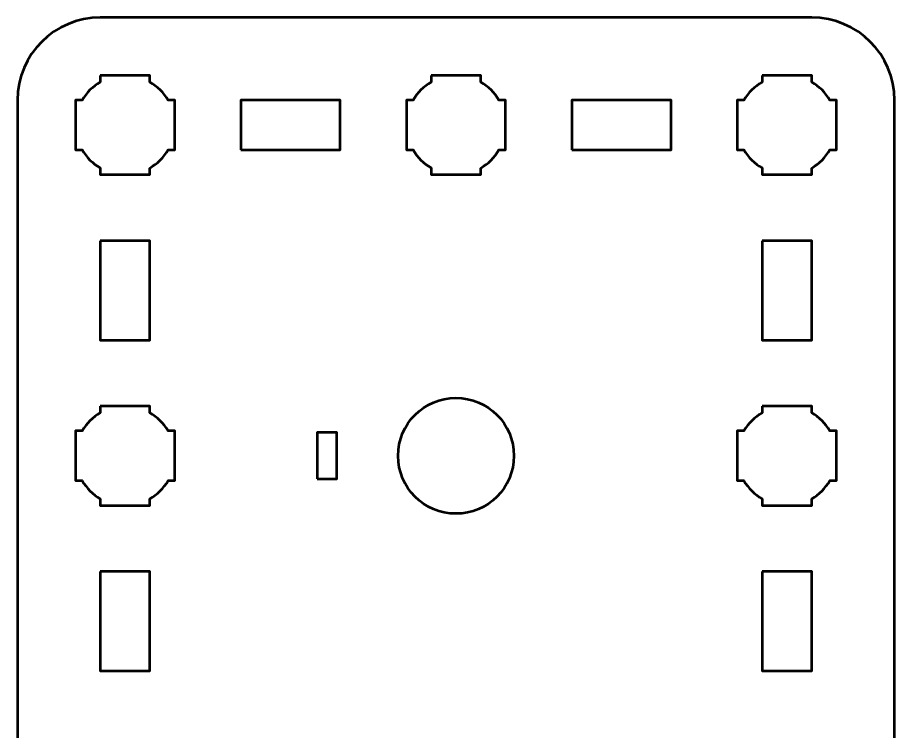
# Model space of a CAD drawing. Header units: centimetres. Extents: x -20.2 to 16.4, y -19.5 to -10.2.
# Drawn here: x -20.15 to -14.85, y -14.52 to -10.2 of the extents above; entities that cross this region are included whole.
import ezdxf

# ---------------------------------------------------------------- set-up
doc = ezdxf.new("R2010")
doc.units = ezdxf.units.CM
doc.header["$MEASUREMENT"] = 0
doc.layers.add('Layer 1', color=7, linetype='Continuous')

msp = doc.modelspace()

# ---------------------------------------------------------------- linework, layer by layer
at = {"layer": 'Layer 1', "lineweight": 53}
msp.add_lwpolyline([(-18.34004, -12.99003), (-18.22004, -12.99003), (-18.22004, -12.71005), (-18.34004, -12.71005), (-18.34004, -12.99003)], close=True, dxfattribs=at)
msp.add_ellipse((-17.50004, -12.85004), major_axis=(0.35, 0), ratio=0.9999714, dxfattribs=at)
for points, knots in [([(-19.65008, -19.5), (-19.92714, -19.49992), (-20.15002, -19.27685), (-20.15002, -18.9999), (-20.15002, -18.9999), (-20.15002, -16.23331), (-20.15002, -13.46669), (-20.15002, -10.7001), (-20.15002, -10.7001), (-20.15002, -10.4231), (-19.92693, -10.2), (-19.64993, -10.2), (-19.64993, -10.2), (-19.64993, -10.2), (-15.35007, -10.2), (-15.35007, -10.2), (-15.35007, -10.2), (-15.07294, -10.2), (-14.84998, -10.4231), (-14.84998, -10.7001), (-14.84998, -10.7001), (-14.84998, -13.46669), (-14.84998, -16.23331), (-14.84998, -18.9999), (-14.84998, -18.9999), (-14.84998, -19.2769), (-15.07307, -19.5), (-15.35007, -19.5), (-15.35007, -19.5), (-15.35007, -19.5), (-19.65008, -19.5), (-19.65008, -19.5)], [0, 0, 0, 0, 0.125, 0.125, 0.125, 0.125, 0.25, 0.25, 0.25, 0.25, 0.375, 0.375, 0.375, 0.375, 0.5, 0.5, 0.5, 0.5, 0.625, 0.625, 0.625, 0.625, 0.75, 0.75, 0.75, 0.75, 0.875, 0.875, 0.875, 0.875, 1, 1, 1, 1]), ([(-19.65007, -10.55005), (-19.65007, -10.55005), (-19.50155, -10.55005), (-19.50155, -10.55005), (-19.50155, -10.55005), (-19.50155, -10.55005), (-19.5, -10.55003), (-19.5, -10.55003), (-19.5, -10.55003), (-19.5, -10.55003), (-19.49845, -10.55005), (-19.49845, -10.55005), (-19.49845, -10.55005), (-19.49845, -10.55005), (-19.35007, -10.55005), (-19.35007, -10.55005), (-19.35007, -10.55005), (-19.35007, -10.55005), (-19.35007, -10.59014), (-19.35007, -10.59014), (-19.35007, -10.59014), (-19.3045, -10.61649), (-19.26652, -10.65449), (-19.24016, -10.70004), (-19.24016, -10.70004), (-19.24016, -10.70004), (-19.20007, -10.70004), (-19.20007, -10.70004), (-19.20007, -10.70004), (-19.20007, -10.70004), (-19.20007, -10.84409), (-19.20007, -10.84409), (-19.20007, -10.84409), (-19.20007, -10.84409), (-19.20001, -10.85003), (-19.20001, -10.85003), (-19.20001, -10.85003), (-19.20001, -10.85003), (-19.20007, -10.85597), (-19.20007, -10.85597), (-19.20007, -10.85597), (-19.20007, -10.85597), (-19.20007, -11.00004), (-19.20007, -11.00004), (-19.20007, -11.00004), (-19.20007, -11.00004), (-19.24014, -11.00004), (-19.24014, -11.00004), (-19.24014, -11.00004), (-19.2665, -11.04561), (-19.30449, -11.0836), (-19.35007, -11.10994), (-19.35007, -11.10994), (-19.35007, -11.10994), (-19.35007, -11.15004), (-19.35007, -11.15004), (-19.35007, -11.15004), (-19.35007, -11.15004), (-19.65007, -11.15004), (-19.65007, -11.15004), (-19.65007, -11.15004), (-19.65007, -11.15004), (-19.65007, -11.10985), (-19.65007, -11.10985), (-19.65007, -11.10985), (-19.69557, -11.08351), (-19.73351, -11.04555), (-19.75985, -11.00004), (-19.75985, -11.00004), (-19.75985, -11.00004), (-19.80006, -11.00004), (-19.80006, -11.00004), (-19.80006, -11.00004), (-19.80006, -11.00004), (-19.80006, -10.70004), (-19.80006, -10.70004), (-19.80006, -10.70004), (-19.80006, -10.70004), (-19.75983, -10.70004), (-19.75983, -10.70004), (-19.75983, -10.70004), (-19.73349, -10.65454), (-19.69556, -10.61658), (-19.65007, -10.59024), (-19.65007, -10.59024), (-19.65007, -10.59024), (-19.65007, -10.55005), (-19.65007, -10.55005)], [0, 0, 0, 0, 0.0454545, 0.0454545, 0.0454545, 0.0454545, 0.0909091, 0.0909091, 0.0909091, 0.0909091, 0.1363636, 0.1363636, 0.1363636, 0.1363636, 0.1818182, 0.1818182, 0.1818182, 0.1818182, 0.2272727, 0.2272727, 0.2272727, 0.2272727, 0.2727273, 0.2727273, 0.2727273, 0.2727273, 0.3181818, 0.3181818, 0.3181818, 0.3181818, 0.3636364, 0.3636364, 0.3636364, 0.3636364, 0.4090909, 0.4090909, 0.4090909, 0.4090909, 0.4545455, 0.4545455, 0.4545455, 0.4545455, 0.5, 0.5, 0.5, 0.5, 0.5454545, 0.5454545, 0.5454545, 0.5454545, 0.5909091, 0.5909091, 0.5909091, 0.5909091, 0.6363636, 0.6363636, 0.6363636, 0.6363636, 0.6818182, 0.6818182, 0.6818182, 0.6818182, 0.7272727, 0.7272727, 0.7272727, 0.7272727, 0.7727273, 0.7727273, 0.7727273, 0.7727273, 0.8181818, 0.8181818, 0.8181818, 0.8181818, 0.8636364, 0.8636364, 0.8636364, 0.8636364, 0.9090909, 0.9090909, 0.9090909, 0.9090909, 0.9545455, 0.9545455, 0.9545455, 0.9545455, 1, 1, 1, 1]), ([(-17.65007, -10.55005), (-17.65007, -10.55005), (-17.50155, -10.55005), (-17.50155, -10.55005), (-17.50155, -10.55005), (-17.50155, -10.55005), (-17.5, -10.55003), (-17.5, -10.55003), (-17.5, -10.55003), (-17.5, -10.55003), (-17.49845, -10.55005), (-17.49845, -10.55005), (-17.49845, -10.55005), (-17.49845, -10.55005), (-17.35007, -10.55005), (-17.35007, -10.55005), (-17.35007, -10.55005), (-17.35007, -10.55005), (-17.35007, -10.59014), (-17.35007, -10.59014), (-17.35007, -10.59014), (-17.3045, -10.61649), (-17.26652, -10.65449), (-17.24016, -10.70004), (-17.24016, -10.70004), (-17.24016, -10.70004), (-17.20007, -10.70004), (-17.20007, -10.70004), (-17.20007, -10.70004), (-17.20007, -10.70004), (-17.20007, -10.84409), (-17.20007, -10.84409), (-17.20007, -10.84409), (-17.20007, -10.84409), (-17.20001, -10.85003), (-17.20001, -10.85003), (-17.20001, -10.85003), (-17.20001, -10.85003), (-17.20007, -10.85597), (-17.20007, -10.85597), (-17.20007, -10.85597), (-17.20007, -10.85597), (-17.20007, -11.00004), (-17.20007, -11.00004), (-17.20007, -11.00004), (-17.20007, -11.00004), (-17.24014, -11.00004), (-17.24014, -11.00004), (-17.24014, -11.00004), (-17.2665, -11.04561), (-17.30449, -11.0836), (-17.35007, -11.10994), (-17.35007, -11.10994), (-17.35007, -11.10994), (-17.35007, -11.15004), (-17.35007, -11.15004), (-17.35007, -11.15004), (-17.35007, -11.15004), (-17.65007, -11.15004), (-17.65007, -11.15004), (-17.65007, -11.15004), (-17.65007, -11.15004), (-17.65007, -11.10985), (-17.65007, -11.10985), (-17.65007, -11.10985), (-17.69557, -11.08351), (-17.73351, -11.04555), (-17.75985, -11.00004), (-17.75985, -11.00004), (-17.75985, -11.00004), (-17.80006, -11.00004), (-17.80006, -11.00004), (-17.80006, -11.00004), (-17.80006, -11.00004), (-17.80006, -10.70004), (-17.80006, -10.70004), (-17.80006, -10.70004), (-17.80006, -10.70004), (-17.75983, -10.70004), (-17.75983, -10.70004), (-17.75983, -10.70004), (-17.73349, -10.65454), (-17.69556, -10.61658), (-17.65007, -10.59024), (-17.65007, -10.59024), (-17.65007, -10.59024), (-17.65007, -10.55005), (-17.65007, -10.55005)], [0, 0, 0, 0, 0.0454545, 0.0454545, 0.0454545, 0.0454545, 0.0909091, 0.0909091, 0.0909091, 0.0909091, 0.1363636, 0.1363636, 0.1363636, 0.1363636, 0.1818182, 0.1818182, 0.1818182, 0.1818182, 0.2272727, 0.2272727, 0.2272727, 0.2272727, 0.2727273, 0.2727273, 0.2727273, 0.2727273, 0.3181818, 0.3181818, 0.3181818, 0.3181818, 0.3636364, 0.3636364, 0.3636364, 0.3636364, 0.4090909, 0.4090909, 0.4090909, 0.4090909, 0.4545455, 0.4545455, 0.4545455, 0.4545455, 0.5, 0.5, 0.5, 0.5, 0.5454545, 0.5454545, 0.5454545, 0.5454545, 0.5909091, 0.5909091, 0.5909091, 0.5909091, 0.6363636, 0.6363636, 0.6363636, 0.6363636, 0.6818182, 0.6818182, 0.6818182, 0.6818182, 0.7272727, 0.7272727, 0.7272727, 0.7272727, 0.7727273, 0.7727273, 0.7727273, 0.7727273, 0.8181818, 0.8181818, 0.8181818, 0.8181818, 0.8636364, 0.8636364, 0.8636364, 0.8636364, 0.9090909, 0.9090909, 0.9090909, 0.9090909, 0.9545455, 0.9545455, 0.9545455, 0.9545455, 1, 1, 1, 1]), ([(-15.65007, -10.55005), (-15.65007, -10.55005), (-15.50155, -10.55005), (-15.50155, -10.55005), (-15.50155, -10.55005), (-15.50155, -10.55005), (-15.5, -10.55003), (-15.5, -10.55003), (-15.5, -10.55003), (-15.5, -10.55003), (-15.49845, -10.55005), (-15.49845, -10.55005), (-15.49845, -10.55005), (-15.49845, -10.55005), (-15.35007, -10.55005), (-15.35007, -10.55005), (-15.35007, -10.55005), (-15.35007, -10.55005), (-15.35007, -10.59014), (-15.35007, -10.59014), (-15.35007, -10.59014), (-15.3045, -10.61649), (-15.26652, -10.65449), (-15.24016, -10.70004), (-15.24016, -10.70004), (-15.24016, -10.70004), (-15.20007, -10.70004), (-15.20007, -10.70004), (-15.20007, -10.70004), (-15.20007, -10.70004), (-15.20007, -10.84409), (-15.20007, -10.84409), (-15.20007, -10.84409), (-15.20007, -10.84409), (-15.20001, -10.85003), (-15.20001, -10.85003), (-15.20001, -10.85003), (-15.20001, -10.85003), (-15.20007, -10.85597), (-15.20007, -10.85597), (-15.20007, -10.85597), (-15.20007, -10.85597), (-15.20007, -11.00004), (-15.20007, -11.00004), (-15.20007, -11.00004), (-15.20007, -11.00004), (-15.24014, -11.00004), (-15.24014, -11.00004), (-15.24014, -11.00004), (-15.2665, -11.04561), (-15.30449, -11.0836), (-15.35007, -11.10994), (-15.35007, -11.10994), (-15.35007, -11.10994), (-15.35007, -11.15004), (-15.35007, -11.15004), (-15.35007, -11.15004), (-15.35007, -11.15004), (-15.65007, -11.15004), (-15.65007, -11.15004), (-15.65007, -11.15004), (-15.65007, -11.15004), (-15.65007, -11.10985), (-15.65007, -11.10985), (-15.65007, -11.10985), (-15.69557, -11.08351), (-15.73351, -11.04555), (-15.75985, -11.00004), (-15.75985, -11.00004), (-15.75985, -11.00004), (-15.80006, -11.00004), (-15.80006, -11.00004), (-15.80006, -11.00004), (-15.80006, -11.00004), (-15.80006, -10.70004), (-15.80006, -10.70004), (-15.80006, -10.70004), (-15.80006, -10.70004), (-15.75983, -10.70004), (-15.75983, -10.70004), (-15.75983, -10.70004), (-15.73349, -10.65454), (-15.69556, -10.61658), (-15.65007, -10.59024), (-15.65007, -10.59024), (-15.65007, -10.59024), (-15.65007, -10.55005), (-15.65007, -10.55005)], [0, 0, 0, 0, 0.0454545, 0.0454545, 0.0454545, 0.0454545, 0.0909091, 0.0909091, 0.0909091, 0.0909091, 0.1363636, 0.1363636, 0.1363636, 0.1363636, 0.1818182, 0.1818182, 0.1818182, 0.1818182, 0.2272727, 0.2272727, 0.2272727, 0.2272727, 0.2727273, 0.2727273, 0.2727273, 0.2727273, 0.3181818, 0.3181818, 0.3181818, 0.3181818, 0.3636364, 0.3636364, 0.3636364, 0.3636364, 0.4090909, 0.4090909, 0.4090909, 0.4090909, 0.4545455, 0.4545455, 0.4545455, 0.4545455, 0.5, 0.5, 0.5, 0.5, 0.5454545, 0.5454545, 0.5454545, 0.5454545, 0.5909091, 0.5909091, 0.5909091, 0.5909091, 0.6363636, 0.6363636, 0.6363636, 0.6363636, 0.6818182, 0.6818182, 0.6818182, 0.6818182, 0.7272727, 0.7272727, 0.7272727, 0.7272727, 0.7727273, 0.7727273, 0.7727273, 0.7727273, 0.8181818, 0.8181818, 0.8181818, 0.8181818, 0.8636364, 0.8636364, 0.8636364, 0.8636364, 0.9090909, 0.9090909, 0.9090909, 0.9090909, 0.9545455, 0.9545455, 0.9545455, 0.9545455, 1, 1, 1, 1]), ([(-18.80007, -10.99995), (-18.80007, -10.99995), (-18.80007, -10.69994), (-18.80007, -10.69994), (-18.80007, -10.69994), (-18.80007, -10.69994), (-18.20008, -10.69994), (-18.20008, -10.69994), (-18.20008, -10.69994), (-18.20008, -10.69994), (-18.20008, -10.99995), (-18.20008, -10.99995), (-18.20008, -10.99995), (-18.20008, -10.99995), (-18.80007, -10.99995), (-18.80007, -10.99995)], [0, 0, 0, 0, 0.25, 0.25, 0.25, 0.25, 0.5, 0.5, 0.5, 0.5, 0.75, 0.75, 0.75, 0.75, 1, 1, 1, 1]), ([(-16.80007, -10.99995), (-16.80007, -10.99995), (-16.80007, -10.69994), (-16.80007, -10.69994), (-16.80007, -10.69994), (-16.80007, -10.69994), (-16.20008, -10.69994), (-16.20008, -10.69994), (-16.20008, -10.69994), (-16.20008, -10.69994), (-16.20008, -10.99995), (-16.20008, -10.99995), (-16.20008, -10.99995), (-16.20008, -10.99995), (-16.80007, -10.99995), (-16.80007, -10.99995)], [0, 0, 0, 0, 0.25, 0.25, 0.25, 0.25, 0.5, 0.5, 0.5, 0.5, 0.75, 0.75, 0.75, 0.75, 1, 1, 1, 1]), ([(-19.64993, -11.55005), (-19.64993, -11.55005), (-19.34992, -11.55005), (-19.34992, -11.55005), (-19.34992, -11.55005), (-19.34992, -11.55005), (-19.34992, -12.15004), (-19.34992, -12.15004), (-19.34992, -12.15004), (-19.34992, -12.15004), (-19.64993, -12.15004), (-19.64993, -12.15004), (-19.64993, -12.15004), (-19.64993, -12.15004), (-19.64993, -11.55005), (-19.64993, -11.55005)], [0, 0, 0, 0, 0.25, 0.25, 0.25, 0.25, 0.5, 0.5, 0.5, 0.5, 0.75, 0.75, 0.75, 0.75, 1, 1, 1, 1]), ([(-15.65007, -11.55005), (-15.65007, -11.55005), (-15.35007, -11.55005), (-15.35007, -11.55005), (-15.35007, -11.55005), (-15.35007, -11.55005), (-15.35007, -12.15004), (-15.35007, -12.15004), (-15.35007, -12.15004), (-15.35007, -12.15004), (-15.65007, -12.15004), (-15.65007, -12.15004), (-15.65007, -12.15004), (-15.65007, -12.15004), (-15.65007, -11.55005), (-15.65007, -11.55005)], [0, 0, 0, 0, 0.25, 0.25, 0.25, 0.25, 0.5, 0.5, 0.5, 0.5, 0.75, 0.75, 0.75, 0.75, 1, 1, 1, 1]), ([(-19.65007, -12.55005), (-19.65007, -12.55005), (-19.50155, -12.55005), (-19.50155, -12.55005), (-19.50155, -12.55005), (-19.50155, -12.55005), (-19.5, -12.55003), (-19.5, -12.55003), (-19.5, -12.55003), (-19.5, -12.55003), (-19.49845, -12.55005), (-19.49845, -12.55005), (-19.49845, -12.55005), (-19.49845, -12.55005), (-19.35007, -12.55005), (-19.35007, -12.55005), (-19.35007, -12.55005), (-19.35007, -12.55005), (-19.35007, -12.59014), (-19.35007, -12.59014), (-19.35007, -12.59014), (-19.3045, -12.61649), (-19.26652, -12.65449), (-19.24016, -12.70004), (-19.24016, -12.70004), (-19.24016, -12.70004), (-19.20007, -12.70004), (-19.20007, -12.70004), (-19.20007, -12.70004), (-19.20007, -12.70004), (-19.20007, -12.84409), (-19.20007, -12.84409), (-19.20007, -12.84409), (-19.20007, -12.84409), (-19.20001, -12.85003), (-19.20001, -12.85003), (-19.20001, -12.85003), (-19.20001, -12.85003), (-19.20007, -12.85597), (-19.20007, -12.85597), (-19.20007, -12.85597), (-19.20007, -12.85597), (-19.20007, -13.00004), (-19.20007, -13.00004), (-19.20007, -13.00004), (-19.20007, -13.00004), (-19.24014, -13.00004), (-19.24014, -13.00004), (-19.24014, -13.00004), (-19.2665, -13.04561), (-19.30449, -13.0836), (-19.35007, -13.10994), (-19.35007, -13.10994), (-19.35007, -13.10994), (-19.35007, -13.15004), (-19.35007, -13.15004), (-19.35007, -13.15004), (-19.35007, -13.15004), (-19.65007, -13.15004), (-19.65007, -13.15004), (-19.65007, -13.15004), (-19.65007, -13.15004), (-19.65007, -13.10985), (-19.65007, -13.10985), (-19.65007, -13.10985), (-19.69557, -13.08351), (-19.73351, -13.04555), (-19.75985, -13.00004), (-19.75985, -13.00004), (-19.75985, -13.00004), (-19.80006, -13.00004), (-19.80006, -13.00004), (-19.80006, -13.00004), (-19.80006, -13.00004), (-19.80006, -12.70004), (-19.80006, -12.70004), (-19.80006, -12.70004), (-19.80006, -12.70004), (-19.75983, -12.70004), (-19.75983, -12.70004), (-19.75983, -12.70004), (-19.73349, -12.65454), (-19.69556, -12.61658), (-19.65007, -12.59024), (-19.65007, -12.59024), (-19.65007, -12.59024), (-19.65007, -12.55005), (-19.65007, -12.55005)], [0, 0, 0, 0, 0.0454545, 0.0454545, 0.0454545, 0.0454545, 0.0909091, 0.0909091, 0.0909091, 0.0909091, 0.1363636, 0.1363636, 0.1363636, 0.1363636, 0.1818182, 0.1818182, 0.1818182, 0.1818182, 0.2272727, 0.2272727, 0.2272727, 0.2272727, 0.2727273, 0.2727273, 0.2727273, 0.2727273, 0.3181818, 0.3181818, 0.3181818, 0.3181818, 0.3636364, 0.3636364, 0.3636364, 0.3636364, 0.4090909, 0.4090909, 0.4090909, 0.4090909, 0.4545455, 0.4545455, 0.4545455, 0.4545455, 0.5, 0.5, 0.5, 0.5, 0.5454545, 0.5454545, 0.5454545, 0.5454545, 0.5909091, 0.5909091, 0.5909091, 0.5909091, 0.6363636, 0.6363636, 0.6363636, 0.6363636, 0.6818182, 0.6818182, 0.6818182, 0.6818182, 0.7272727, 0.7272727, 0.7272727, 0.7272727, 0.7727273, 0.7727273, 0.7727273, 0.7727273, 0.8181818, 0.8181818, 0.8181818, 0.8181818, 0.8636364, 0.8636364, 0.8636364, 0.8636364, 0.9090909, 0.9090909, 0.9090909, 0.9090909, 0.9545455, 0.9545455, 0.9545455, 0.9545455, 1, 1, 1, 1]), ([(-15.65007, -12.55005), (-15.65007, -12.55005), (-15.50155, -12.55005), (-15.50155, -12.55005), (-15.50155, -12.55005), (-15.50155, -12.55005), (-15.5, -12.55003), (-15.5, -12.55003), (-15.5, -12.55003), (-15.5, -12.55003), (-15.49845, -12.55005), (-15.49845, -12.55005), (-15.49845, -12.55005), (-15.49845, -12.55005), (-15.35007, -12.55005), (-15.35007, -12.55005), (-15.35007, -12.55005), (-15.35007, -12.55005), (-15.35007, -12.59014), (-15.35007, -12.59014), (-15.35007, -12.59014), (-15.3045, -12.61649), (-15.26652, -12.65449), (-15.24016, -12.70004), (-15.24016, -12.70004), (-15.24016, -12.70004), (-15.20007, -12.70004), (-15.20007, -12.70004), (-15.20007, -12.70004), (-15.20007, -12.70004), (-15.20007, -12.84409), (-15.20007, -12.84409), (-15.20007, -12.84409), (-15.20007, -12.84409), (-15.20001, -12.85003), (-15.20001, -12.85003), (-15.20001, -12.85003), (-15.20001, -12.85003), (-15.20007, -12.85597), (-15.20007, -12.85597), (-15.20007, -12.85597), (-15.20007, -12.85597), (-15.20007, -13.00004), (-15.20007, -13.00004), (-15.20007, -13.00004), (-15.20007, -13.00004), (-15.24014, -13.00004), (-15.24014, -13.00004), (-15.24014, -13.00004), (-15.2665, -13.04561), (-15.30449, -13.0836), (-15.35007, -13.10994), (-15.35007, -13.10994), (-15.35007, -13.10994), (-15.35007, -13.15004), (-15.35007, -13.15004), (-15.35007, -13.15004), (-15.35007, -13.15004), (-15.65007, -13.15004), (-15.65007, -13.15004), (-15.65007, -13.15004), (-15.65007, -13.15004), (-15.65007, -13.10985), (-15.65007, -13.10985), (-15.65007, -13.10985), (-15.69557, -13.08351), (-15.73351, -13.04555), (-15.75985, -13.00004), (-15.75985, -13.00004), (-15.75985, -13.00004), (-15.80006, -13.00004), (-15.80006, -13.00004), (-15.80006, -13.00004), (-15.80006, -13.00004), (-15.80006, -12.70004), (-15.80006, -12.70004), (-15.80006, -12.70004), (-15.80006, -12.70004), (-15.75983, -12.70004), (-15.75983, -12.70004), (-15.75983, -12.70004), (-15.73349, -12.65454), (-15.69556, -12.61658), (-15.65007, -12.59024), (-15.65007, -12.59024), (-15.65007, -12.59024), (-15.65007, -12.55005), (-15.65007, -12.55005)], [0, 0, 0, 0, 0.0454545, 0.0454545, 0.0454545, 0.0454545, 0.0909091, 0.0909091, 0.0909091, 0.0909091, 0.1363636, 0.1363636, 0.1363636, 0.1363636, 0.1818182, 0.1818182, 0.1818182, 0.1818182, 0.2272727, 0.2272727, 0.2272727, 0.2272727, 0.2727273, 0.2727273, 0.2727273, 0.2727273, 0.3181818, 0.3181818, 0.3181818, 0.3181818, 0.3636364, 0.3636364, 0.3636364, 0.3636364, 0.4090909, 0.4090909, 0.4090909, 0.4090909, 0.4545455, 0.4545455, 0.4545455, 0.4545455, 0.5, 0.5, 0.5, 0.5, 0.5454545, 0.5454545, 0.5454545, 0.5454545, 0.5909091, 0.5909091, 0.5909091, 0.5909091, 0.6363636, 0.6363636, 0.6363636, 0.6363636, 0.6818182, 0.6818182, 0.6818182, 0.6818182, 0.7272727, 0.7272727, 0.7272727, 0.7272727, 0.7727273, 0.7727273, 0.7727273, 0.7727273, 0.8181818, 0.8181818, 0.8181818, 0.8181818, 0.8636364, 0.8636364, 0.8636364, 0.8636364, 0.9090909, 0.9090909, 0.9090909, 0.9090909, 0.9545455, 0.9545455, 0.9545455, 0.9545455, 1, 1, 1, 1]), ([(-19.65007, -13.55005), (-19.65007, -13.55005), (-19.35007, -13.55005), (-19.35007, -13.55005), (-19.35007, -13.55005), (-19.35007, -13.55005), (-19.35007, -14.15004), (-19.35007, -14.15004), (-19.35007, -14.15004), (-19.35007, -14.15004), (-19.65007, -14.15004), (-19.65007, -14.15004), (-19.65007, -14.15004), (-19.65007, -14.15004), (-19.65007, -13.55005), (-19.65007, -13.55005)], [0, 0, 0, 0, 0.25, 0.25, 0.25, 0.25, 0.5, 0.5, 0.5, 0.5, 0.75, 0.75, 0.75, 0.75, 1, 1, 1, 1]), ([(-15.65007, -13.55005), (-15.65007, -13.55005), (-15.35007, -13.55005), (-15.35007, -13.55005), (-15.35007, -13.55005), (-15.35007, -13.55005), (-15.35007, -14.15004), (-15.35007, -14.15004), (-15.35007, -14.15004), (-15.35007, -14.15004), (-15.65007, -14.15004), (-15.65007, -14.15004), (-15.65007, -14.15004), (-15.65007, -14.15004), (-15.65007, -13.55005), (-15.65007, -13.55005)], [0, 0, 0, 0, 0.25, 0.25, 0.25, 0.25, 0.5, 0.5, 0.5, 0.5, 0.75, 0.75, 0.75, 0.75, 1, 1, 1, 1])]:
    msp.add_open_spline(points, degree=3, knots=knots, dxfattribs=at)

doc.saveas('drawing.dxf')
